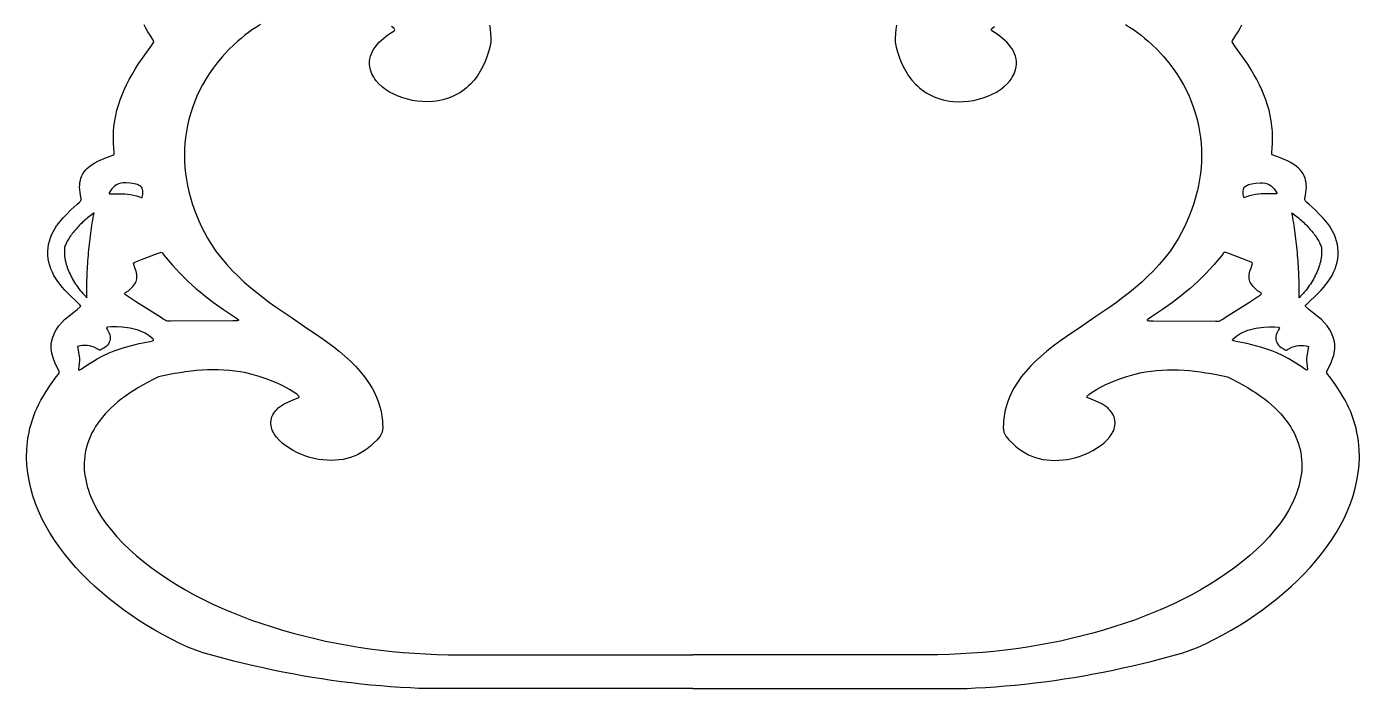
# Model space of a CAD drawing. Extents: x 75 to 4474, y 200 to 3053.
# Drawn here: x 2621 to 3451, y 233 to 646 of the extents above; entities that cross this region are included whole.
import ezdxf

# ---------------------------------------------------------------- set-up
doc = ezdxf.new("R2010")
doc.units = 0
doc.layers.add('LAYER_1', color=18, linetype='CONTINUOUS')

msp = doc.modelspace()

# ---------------------------------------------------------------- linework, layer by layer
at = {"layer": 'LAYER_1'}
for points in [[(3035.88, 233.46), (2864.94, 233.46), (2859.74, 233.71), (2853.57, 234.07), (2847.42, 234.49), (2841.27, 234.99), (2835.13, 235.54), (2829, 236.17), (2822.88, 236.87), (2816.76, 237.63), (2810.65, 238.46), (2804.54, 239.36), (2798.45, 240.32), (2792.35, 241.36), (2786.26, 242.46), (2780.18, 243.63), (2774.09, 244.87), (2768.01, 246.18), (2761.94, 247.56), (2755.86, 249.01), (2749.79, 250.53), (2742.94, 252.29), (2735.21, 254.37), (2731.34, 255.5), (2727.67, 256.67), (2724.3, 257.85), (2721.39, 259.05), (2716.11, 261.51), (2710.88, 264.11), (2705.7, 266.85), (2700.59, 269.72), (2695.55, 272.72), (2690.6, 275.85), (2685.74, 279.09), (2680.98, 282.46), (2676.33, 285.94), (2671.81, 289.52), (2667.41, 293.21), (2663.15, 297), (2659.04, 300.89), (2655.08, 304.87), (2651.29, 308.94), (2647.68, 313.09), (2644.25, 317.32), (2641.01, 321.62), (2637.98, 326), (2635.16, 330.44), (2632.56, 334.94), (2630.19, 339.51), (2628.06, 344.13), (2626.18, 348.79), (2624.56, 353.51), (2623.2, 358.27), (2622.12, 363.06), (2621.32, 367.89), (2620.82, 372.75), (2620.63, 377.63), (2620.75, 382.53), (2621.18, 387.45), (2621.6, 390.28), (2622.11, 393.03), (2622.7, 395.71), (2623.39, 398.34), (2624.18, 400.91), (2625.05, 403.43), (2626.02, 405.91), (2627.09, 408.36), (2628.25, 410.79), (2629.5, 413.19), (2630.85, 415.59), (2632.29, 417.99), (2635.46, 422.8), (2639.02, 427.69), (2640.43, 429.52), (2640.79, 430.11), (2640.95, 430.6), (2640.9, 431.1), (2640.67, 431.71), (2639.68, 433.62), (2638.21, 436.72), (2637.07, 439.67), (2636.64, 441.11), (2636.29, 442.53), (2636.05, 443.94), (2635.92, 445.35), (2635.89, 446.76), (2635.97, 448.17), (2636.18, 449.6), (2636.5, 451.05), (2636.96, 452.53), (2637.54, 454.03), (2638.26, 455.57), (2639.12, 457.16), (2640.76, 459.61), (2642.45, 461.68), (2644.21, 463.48), (2646.04, 465.1), (2650.01, 468.2), (2652.16, 469.87), (2654.44, 471.77), (2653.83, 472.63), (2653.22, 473.33), (2651.73, 474.75), (2647.96, 478.24), (2644.51, 481.78), (2642.92, 483.58), (2641.43, 485.4), (2640.05, 487.25), (2638.79, 489.14), (2637.65, 491.07), (2636.65, 493.05), (2635.78, 495.07), (2635.06, 497.15), (2634.5, 499.29), (2634.1, 501.49), (2633.86, 503.76), (2633.81, 506.11), (2633.97, 508.28), (2634.3, 510.4), (2634.79, 512.44), (2635.42, 514.43), (2636.2, 516.37), (2637.12, 518.25), (2638.15, 520.09), (2639.31, 521.88), (2640.58, 523.63), (2641.94, 525.35), (2643.4, 527.04), (2644.95, 528.71), (2648.26, 531.97), (2651.83, 535.19), (2653.66, 536.79), (2654.16, 537.32), (2654.45, 537.8), (2654.55, 538.32), (2654.51, 538.98), (2654.15, 541.05), (2653.73, 544.42), (2653.66, 546.01), (2653.69, 547.54), (2653.84, 549.02), (2654.1, 550.44), (2654.49, 551.81), (2655.01, 553.14), (2655.68, 554.42), (2656.49, 555.66), (2657.47, 556.86), (2658.62, 558.03), (2659.94, 559.16), (2661.45, 560.26), (2663.15, 561.33), (2665.06, 562.38), (2670.47, 564.54), (2674.97, 566.31), (2675.07, 566.96), (2675.07, 568.15), (2674.97, 570.14), (2674.73, 573.74), (2674.67, 577.27), (2674.78, 580.73), (2675.06, 584.13), (2675.5, 587.48), (2676.11, 590.79), (2676.87, 594.05), (2677.78, 597.28), (2678.85, 600.49), (2680.06, 603.68), (2681.42, 606.86), (2682.91, 610.03), (2684.54, 613.21), (2686.31, 616.4), (2688.2, 619.6), (2690.22, 622.83), (2695.46, 630.3), (2698.54, 634.7), (2699.9, 636.81), (2699.59, 637.51), (2698.87, 638.76), (2697.59, 640.83), (2696.22, 643.04), (2694.96, 645.22), (2693.81, 647.37)], [(2766.3, 647.57), (2763.8, 645.99), (2761.36, 644.34), (2758.98, 642.64), (2756.68, 640.89), (2754.44, 639.09), (2752.28, 637.26), (2750.19, 635.38), (2746.24, 631.55), (2742.63, 627.64), (2739.36, 623.7), (2736.83, 620.32), (2734.46, 616.89), (2732.28, 613.43), (2730.26, 609.92), (2728.42, 606.38), (2726.74, 602.81), (2725.23, 599.2), (2723.89, 595.57), (2722.71, 591.91), (2721.69, 588.23), (2720.84, 584.53), (2720.15, 580.82), (2719.61, 577.09), (2719.23, 573.35), (2719.01, 569.6), (2718.94, 565.85), (2719.03, 562.09), (2719.27, 558.34), (2719.65, 554.59), (2720.19, 550.84), (2720.87, 547.11), (2721.7, 543.38), (2722.68, 539.67), (2723.79, 535.98), (2725.05, 532.31), (2726.45, 528.66), (2727.98, 525.03), (2729.65, 521.44), (2731.46, 517.88), (2733.4, 514.35), (2735.48, 510.86), (2737.69, 507.41), (2738.37, 506.38), (2741.82, 501.97), (2745.34, 497.84), (2748.91, 493.95), (2752.56, 490.29), (2756.28, 486.81), (2760.08, 483.5), (2763.97, 480.31), (2767.93, 477.23), (2772, 474.22), (2776.15, 471.26), (2784.77, 465.35), (2793.82, 459.28), (2803.35, 452.8), (2807.49, 449.85), (2811.48, 446.88), (2815.29, 443.85), (2818.92, 440.78), (2822.34, 437.63), (2825.55, 434.42), (2828.53, 431.12), (2831.27, 427.73), (2833.74, 424.24), (2835.94, 420.64), (2836.93, 418.79), (2837.85, 416.92), (2838.69, 415.01), (2839.46, 413.06), (2840.14, 411.08), (2840.75, 409.07), (2841.27, 407.02), (2841.7, 404.92), (2842.05, 402.79), (2842.31, 400.62), (2842.48, 398.41), (2842.55, 396.15), (2842.45, 394.67), (2842.11, 393.29), (2841.57, 392.01), (2840.85, 390.79), (2839.98, 389.61), (2838.97, 388.46), (2836.66, 386.13), (2834.82, 384.45), (2832.92, 382.92), (2830.95, 381.54), (2828.92, 380.3), (2826.83, 379.21), (2824.68, 378.27), (2822.47, 377.48), (2820.19, 376.83), (2817.85, 376.32), (2815.45, 375.96), (2812.98, 375.75), (2810.45, 375.67), (2807.87, 375.74), (2805.21, 375.94), (2802.5, 376.29), (2799.73, 376.78), (2797.16, 377.44), (2794.55, 378.28), (2791.92, 379.29), (2789.33, 380.46), (2786.79, 381.78), (2784.36, 383.23), (2782.06, 384.81), (2779.93, 386.5), (2778.02, 388.3), (2776.34, 390.19), (2774.95, 392.16), (2774.37, 393.17), (2773.88, 394.2), (2773.47, 395.24), (2773.16, 396.3), (2772.94, 397.37), (2772.83, 398.45), (2772.82, 399.54), (2772.93, 400.64), (2773.15, 401.74), (2773.49, 402.85), (2774.01, 404), (2774.59, 405.05), (2775.22, 406), (2775.91, 406.88), (2776.65, 407.69), (2777.45, 408.43), (2779.2, 409.75), (2781.16, 410.91), (2783.33, 411.97), (2788.26, 414.07), (2789.8, 414.69), (2790.25, 414.9), (2790.48, 415.11), (2790.48, 415.35), (2790.25, 415.67), (2789.11, 416.7), (2787.73, 417.8), (2786.18, 418.89), (2784.47, 419.96), (2782.64, 421.01), (2780.68, 422.04), (2778.64, 423.03), (2774.34, 424.91), (2769.89, 426.61), (2765.46, 428.08), (2761.19, 429.31), (2757.25, 430.24), (2753.83, 430.86), (2750.41, 431.35), (2746.99, 431.72), (2743.57, 431.97), (2740.14, 432.11), (2736.72, 432.15), (2733.3, 432.08), (2729.88, 431.92), (2726.47, 431.66), (2723.07, 431.32), (2719.67, 430.89), (2716.29, 430.38), (2712.91, 429.81), (2709.56, 429.16), (2702.88, 427.69), (2699.52, 426.08), (2696.29, 424.44), (2693.21, 422.77), (2690.25, 421.08), (2687.44, 419.35), (2684.75, 417.6), (2682.2, 415.82), (2679.78, 414.02), (2677.48, 412.19), (2675.32, 410.34), (2673.28, 408.47), (2671.36, 406.58), (2669.57, 404.67), (2667.9, 402.73), (2666.35, 400.78), (2664.92, 398.81), (2663.6, 396.83), (2662.41, 394.82), (2661.32, 392.81), (2660.35, 390.78), (2659.5, 388.73), (2658.75, 386.68), (2658.11, 384.61), (2657.58, 382.54), (2657.15, 380.45), (2656.83, 378.36), (2656.62, 376.25), (2656.5, 374.15), (2656.49, 372.03), (2656.57, 369.92), (2656.76, 367.79), (2657.04, 365.67), (2657.41, 363.54), (2657.88, 361.42), (2658.44, 359.29), (2659.09, 357.16), (2659.82, 355.04), (2660.65, 352.92), (2662.56, 348.68), (2664.81, 344.48), (2667.37, 340.3), (2670.25, 336.16), (2673.43, 332.06), (2676.9, 328.01), (2680.64, 324.03), (2684.66, 320.11), (2688.92, 316.26), (2693.43, 312.5), (2698.17, 308.83), (2703.13, 305.25), (2708.3, 301.77), (2713.63, 298.43), (2719.1, 295.2), (2724.7, 292.1), (2730.43, 289.13), (2736.28, 286.28), (2742.25, 283.55), (2748.33, 280.94), (2754.51, 278.46), (2760.78, 276.1), (2767.15, 273.87), (2773.6, 271.75), (2780.13, 269.76), (2786.73, 267.89), (2793.39, 266.14), (2800.12, 264.52), (2806.9, 263.01), (2813.72, 261.63), (2820.59, 260.37), (2827.49, 259.23), (2834.42, 258.21), (2841.37, 257.31), (2848.34, 256.53), (2855.32, 255.87), (2862.3, 255.33), (2869.28, 254.91), (2876.26, 254.61), (2883.21, 254.43), (2890.15, 254.37), (2893.09, 254.4), (3035.88, 254.4)], [(2909.06, 647.18), (2909.44, 644.59), (2909.7, 641.94), (2909.87, 639.24), (2909.93, 636.5), (2909.26, 633.51), (2908.43, 630.47), (2907.43, 627.42), (2906.26, 624.38), (2904.89, 621.38), (2903.32, 618.46), (2901.54, 615.64), (2899.52, 612.94), (2897.27, 610.41), (2896.05, 609.21), (2894.77, 608.06), (2893.42, 606.97), (2892, 605.93), (2890.51, 604.96), (2888.95, 604.05), (2887.32, 603.21), (2885.61, 602.44), (2883.83, 601.75), (2881.97, 601.13), (2880.04, 600.6), (2878.02, 600.16), (2875.92, 599.81), (2873.74, 599.56), (2870.58, 599.41), (2867.4, 599.48), (2864.23, 599.76), (2861.09, 600.23), (2858.02, 600.9), (2855.02, 601.76), (2852.13, 602.8), (2849.38, 604.01), (2846.77, 605.4), (2844.34, 606.94), (2842.12, 608.64), (2840.12, 610.49), (2838.37, 612.49), (2837.6, 613.54), (2836.9, 614.62), (2836.27, 615.74), (2835.72, 616.89), (2835.25, 618.07), (2834.86, 619.28), (2834.46, 621.07), (2834.27, 622.81), (2834.29, 624.51), (2834.49, 626.15), (2834.87, 627.76), (2835.43, 629.32), (2836.14, 630.83), (2837.01, 632.3), (2838.01, 633.73), (2839.14, 635.11), (2840.4, 636.46), (2841.76, 637.76), (2843.22, 639.02), (2844.77, 640.24), (2846.4, 641.43), (2848.09, 642.57), (2849.59, 643.56), (2849.96, 643.9), (2850.08, 644.22), (2849.95, 644.57), (2849.56, 645.01), (2848.02, 646.39)], [(3305.46, 647.57), (3307.96, 645.99), (3310.4, 644.34), (3312.78, 642.64), (3315.08, 640.89), (3317.32, 639.09), (3319.48, 637.26), (3321.57, 635.38), (3325.52, 631.55), (3329.13, 627.64), (3332.4, 623.7), (3334.94, 620.32), (3337.3, 616.89), (3339.48, 613.43), (3341.5, 609.92), (3343.35, 606.38), (3345.02, 602.81), (3346.53, 599.2), (3347.87, 595.57), (3349.05, 591.91), (3350.07, 588.23), (3350.92, 584.53), (3351.62, 580.82), (3352.15, 577.09), (3352.53, 573.35), (3352.75, 569.6), (3352.82, 565.85), (3352.73, 562.09), (3352.49, 558.34), (3352.11, 554.59), (3351.57, 550.84), (3350.89, 547.11), (3350.06, 543.38), (3349.09, 539.67), (3347.97, 535.98), (3346.71, 532.31), (3345.31, 528.66), (3343.78, 525.03), (3342.11, 521.44), (3340.3, 517.88), (3338.36, 514.35), (3336.28, 510.86), (3334.08, 507.41), (3333.39, 506.38), (3329.94, 501.97), (3326.42, 497.84), (3322.85, 493.95), (3319.2, 490.29), (3315.48, 486.81), (3311.68, 483.5), (3307.8, 480.31), (3303.83, 477.23), (3299.77, 474.22), (3295.61, 471.26), (3286.99, 465.35), (3277.94, 459.28), (3268.41, 452.8), (3264.27, 449.85), (3260.28, 446.88), (3256.47, 443.85), (3252.84, 440.78), (3249.42, 437.63), (3246.21, 434.42), (3243.23, 431.12), (3240.49, 427.73), (3238.02, 424.24), (3235.82, 420.64), (3234.83, 418.79), (3233.91, 416.92), (3233.07, 415.01), (3232.3, 413.06), (3231.62, 411.08), (3231.02, 409.07), (3230.5, 407.02), (3230.06, 404.92), (3229.71, 402.79), (3229.45, 400.62), (3229.29, 398.41), (3229.21, 396.15), (3229.31, 394.67), (3229.65, 393.29), (3230.19, 392.01), (3230.91, 390.79), (3231.78, 389.61), (3232.79, 388.46), (3235.1, 386.13), (3236.94, 384.45), (3238.84, 382.92), (3240.81, 381.54), (3242.84, 380.3), (3244.93, 379.21), (3247.08, 378.27), (3249.3, 377.48), (3251.57, 376.83), (3253.91, 376.32), (3256.32, 375.96), (3258.78, 375.75), (3261.31, 375.67), (3263.9, 375.74), (3266.55, 375.94), (3269.26, 376.29), (3272.04, 376.78), (3274.6, 377.44), (3277.21, 378.28), (3279.84, 379.29), (3282.43, 380.46), (3284.97, 381.78), (3287.4, 383.23), (3289.7, 384.81), (3291.83, 386.5), (3293.74, 388.3), (3295.42, 390.19), (3296.81, 392.16), (3297.39, 393.17), (3297.88, 394.2), (3298.29, 395.24), (3298.6, 396.3), (3298.82, 397.37), (3298.93, 398.45), (3298.94, 399.54), (3298.83, 400.64), (3298.61, 401.74), (3298.27, 402.85), (3297.75, 404), (3297.17, 405.05), (3296.54, 406), (3295.85, 406.88), (3295.11, 407.69), (3294.32, 408.43), (3292.56, 409.75), (3290.6, 410.91), (3288.43, 411.97), (3283.5, 414.07), (3281.96, 414.69), (3281.51, 414.9), (3281.29, 415.11), (3281.28, 415.35), (3281.51, 415.67), (3282.65, 416.7), (3284.03, 417.8), (3285.58, 418.89), (3287.29, 419.96), (3289.13, 421.01), (3291.08, 422.04), (3293.12, 423.03), (3297.42, 424.91), (3301.87, 426.61), (3306.3, 428.08), (3310.57, 429.31), (3314.51, 430.24), (3317.93, 430.86), (3321.35, 431.35), (3324.77, 431.72), (3328.19, 431.97), (3331.62, 432.11), (3335.04, 432.15), (3338.46, 432.08), (3341.88, 431.92), (3345.29, 431.66), (3348.69, 431.32), (3352.09, 430.89), (3355.47, 430.38), (3358.85, 429.81), (3362.21, 429.16), (3368.88, 427.69), (3372.24, 426.08), (3375.47, 424.44), (3378.55, 422.77), (3381.51, 421.08), (3384.32, 419.35), (3387.01, 417.6), (3389.56, 415.82), (3391.98, 414.02), (3394.28, 412.19), (3396.44, 410.34), (3398.48, 408.47), (3400.4, 406.58), (3402.19, 404.67), (3403.86, 402.73), (3405.41, 400.78), (3406.84, 398.81), (3408.16, 396.83), (3409.35, 394.82), (3410.44, 392.81), (3411.41, 390.78), (3412.27, 388.73), (3413.01, 386.68), (3413.65, 384.61), (3414.18, 382.54), (3414.61, 380.45), (3414.93, 378.36), (3415.14, 376.25), (3415.26, 374.15), (3415.27, 372.03), (3415.19, 369.92), (3415, 367.79), (3414.73, 365.67), (3414.35, 363.54), (3413.88, 361.42), (3413.33, 359.29), (3412.68, 357.16), (3411.94, 355.04), (3411.11, 352.92), (3409.2, 348.68), (3406.95, 344.48), (3404.39, 340.3), (3401.51, 336.16), (3398.33, 332.06), (3394.86, 328.01), (3391.12, 324.03), (3387.11, 320.11), (3382.84, 316.26), (3378.33, 312.5), (3373.59, 308.83), (3368.63, 305.25), (3363.46, 301.77), (3358.13, 298.43), (3352.66, 295.2), (3347.06, 292.1), (3341.33, 289.13), (3335.48, 286.28), (3329.51, 283.55), (3323.43, 280.94), (3317.26, 278.46), (3310.98, 276.1), (3304.61, 273.87), (3298.16, 271.75), (3291.64, 269.76), (3285.04, 267.89), (3278.37, 266.14), (3271.64, 264.52), (3264.86, 263.01), (3258.04, 261.63), (3251.17, 260.37), (3244.27, 259.23), (3237.34, 258.21), (3230.39, 257.31), (3223.42, 256.53), (3216.44, 255.87), (3209.46, 255.33), (3202.48, 254.91), (3195.51, 254.61), (3188.55, 254.43), (3181.61, 254.37), (3178.67, 254.4), (3035.88, 254.4)], [(3035.88, 233.46), (3206.82, 233.46), (3212.02, 233.71), (3218.19, 234.07), (3224.34, 234.49), (3230.49, 234.99), (3236.63, 235.54), (3242.76, 236.17), (3248.88, 236.87), (3255, 237.63), (3261.11, 238.46), (3267.22, 239.36), (3273.32, 240.32), (3279.41, 241.36), (3285.5, 242.46), (3291.59, 243.63), (3297.67, 244.87), (3303.75, 246.18), (3309.82, 247.56), (3315.9, 249.01), (3321.97, 250.53), (3328.82, 252.29), (3336.56, 254.37), (3340.42, 255.5), (3344.1, 256.67), (3347.46, 257.85), (3350.37, 259.05), (3355.65, 261.51), (3360.88, 264.11), (3366.06, 266.85), (3371.17, 269.72), (3376.21, 272.72), (3381.16, 275.85), (3386.02, 279.09), (3390.78, 282.46), (3395.43, 285.94), (3399.96, 289.52), (3404.35, 293.21), (3408.61, 297), (3412.73, 300.89), (3416.68, 304.87), (3420.47, 308.94), (3424.08, 313.09), (3427.51, 317.32), (3430.75, 321.62), (3433.78, 326), (3436.6, 330.44), (3439.2, 334.94), (3441.57, 339.51), (3443.7, 344.13), (3445.58, 348.79), (3447.21, 353.51), (3448.56, 358.27), (3449.64, 363.06), (3450.44, 367.89), (3450.94, 372.75), (3451.13, 377.63), (3451.02, 382.53), (3450.58, 387.45), (3450.16, 390.28), (3449.66, 393.03), (3449.06, 395.71), (3448.37, 398.34), (3447.58, 400.91), (3446.71, 403.43), (3445.74, 405.91), (3444.67, 408.36), (3443.51, 410.79), (3442.26, 413.19), (3440.91, 415.59), (3439.47, 417.99), (3436.3, 422.8), (3432.74, 427.69), (3431.34, 429.52), (3430.97, 430.11), (3430.81, 430.6), (3430.86, 431.1), (3431.09, 431.71), (3432.08, 433.62), (3433.55, 436.72), (3434.69, 439.67), (3435.13, 441.11), (3435.47, 442.53), (3435.71, 443.94), (3435.84, 445.35), (3435.87, 446.76), (3435.79, 448.17), (3435.58, 449.6), (3435.26, 451.05), (3434.8, 452.53), (3434.22, 454.03), (3433.5, 455.57), (3432.64, 457.16), (3431, 459.61), (3429.31, 461.68), (3427.55, 463.48), (3425.72, 465.1), (3421.75, 468.2), (3419.6, 469.87), (3417.32, 471.77), (3417.94, 472.63), (3418.54, 473.33), (3420.03, 474.75), (3423.8, 478.24), (3427.25, 481.78), (3428.84, 483.58), (3430.33, 485.4), (3431.71, 487.25), (3432.97, 489.14), (3434.11, 491.07), (3435.11, 493.05), (3435.98, 495.07), (3436.7, 497.15), (3437.26, 499.29), (3437.67, 501.49), (3437.9, 503.76), (3437.95, 506.11), (3437.79, 508.28), (3437.46, 510.4), (3436.97, 512.44), (3436.34, 514.43), (3435.56, 516.37), (3434.65, 518.25), (3433.61, 520.09), (3432.45, 521.88), (3431.19, 523.63), (3429.82, 525.35), (3428.36, 527.04), (3426.81, 528.71), (3423.5, 531.97), (3419.94, 535.19), (3418.1, 536.79), (3417.6, 537.32), (3417.32, 537.8), (3417.21, 538.32), (3417.26, 538.98), (3417.61, 541.05), (3418.03, 544.42), (3418.1, 546.01), (3418.07, 547.54), (3417.92, 549.02), (3417.66, 550.44), (3417.28, 551.81), (3416.75, 553.14), (3416.09, 554.42), (3415.27, 555.66), (3414.29, 556.86), (3413.14, 558.03), (3411.82, 559.16), (3410.31, 560.26), (3408.61, 561.33), (3406.7, 562.38), (3401.29, 564.54), (3396.79, 566.31), (3396.69, 566.96), (3396.69, 568.15), (3396.79, 570.14), (3397.03, 573.74), (3397.09, 577.27), (3396.98, 580.73), (3396.7, 584.13), (3396.26, 587.48), (3395.65, 590.79), (3394.89, 594.05), (3393.98, 597.28), (3392.91, 600.49), (3391.7, 603.68), (3390.34, 606.86), (3388.85, 610.03), (3387.22, 613.21), (3385.45, 616.4), (3383.56, 619.6), (3381.54, 622.83), (3376.3, 630.3), (3373.22, 634.7), (3371.86, 636.81), (3372.17, 637.51), (3372.89, 638.76), (3374.17, 640.83), (3375.55, 643.04), (3376.81, 645.22), (3377.95, 647.37)], [(3162.7, 647.18), (3162.32, 644.59), (3162.06, 641.94), (3161.89, 639.24), (3161.83, 636.5), (3162.5, 633.51), (3163.33, 630.47), (3164.33, 627.42), (3165.5, 624.38), (3166.87, 621.38), (3168.44, 618.46), (3170.22, 615.64), (3172.24, 612.94), (3174.49, 610.41), (3175.71, 609.21), (3176.99, 608.06), (3178.35, 606.97), (3179.76, 605.93), (3181.25, 604.96), (3182.81, 604.05), (3184.44, 603.21), (3186.15, 602.44), (3187.93, 601.75), (3189.79, 601.13), (3191.72, 600.6), (3193.74, 600.16), (3195.84, 599.81), (3198.02, 599.56), (3201.18, 599.41), (3204.36, 599.48), (3207.53, 599.76), (3210.67, 600.23), (3213.74, 600.9), (3216.74, 601.76), (3219.63, 602.8), (3222.39, 604.01), (3224.99, 605.4), (3227.42, 606.94), (3229.64, 608.64), (3231.64, 610.49), (3233.39, 612.49), (3234.16, 613.54), (3234.87, 614.62), (3235.49, 615.74), (3236.04, 616.89), (3236.51, 618.07), (3236.9, 619.28), (3237.3, 621.07), (3237.49, 622.81), (3237.48, 624.51), (3237.27, 626.15), (3236.89, 627.76), (3236.33, 629.32), (3235.62, 630.83), (3234.76, 632.3), (3233.75, 633.73), (3232.62, 635.11), (3231.37, 636.46), (3230, 637.76), (3228.54, 639.02), (3226.99, 640.24), (3225.37, 641.43), (3223.67, 642.57), (3222.17, 643.56), (3221.8, 643.9), (3221.68, 644.22), (3221.81, 644.57), (3222.2, 645.01), (3223.74, 646.39)]]:
    msp.add_lwpolyline(points, dxfattribs=at)
for points in [[(2692.91, 540.43), (2693.07, 541.69), (2693.12, 542.81), (2693.06, 543.79), (2692.89, 544.64), (2692.62, 545.38), (2692.23, 546.01), (2691.74, 546.55), (2691.14, 547), (2690.43, 547.38), (2689.62, 547.69), (2688.69, 547.95), (2687.66, 548.16), (2685.27, 548.49), (2682.45, 548.76), (2680.77, 548.79), (2679.25, 548.6), (2677.87, 548.2), (2676.62, 547.61), (2675.51, 546.86), (2674.51, 545.97), (2673.63, 544.96), (2672.84, 543.86), (2672.07, 542.48), (2672.04, 542.14), (2672.25, 541.96), (2672.72, 541.9), (2673.46, 541.92), (2675.74, 542.01), (2679.82, 541.98), (2681.71, 541.87), (2683.55, 541.7), (2685.36, 541.43), (2687.2, 541.07), (2689.08, 540.6), (2691.05, 540), (2691.9, 539.64), (2692.56, 539.69)], [(3378.85, 540.43), (3378.69, 541.69), (3378.64, 542.81), (3378.7, 543.79), (3378.87, 544.64), (3379.14, 545.38), (3379.53, 546.01), (3380.02, 546.55), (3380.62, 547), (3381.33, 547.38), (3382.14, 547.69), (3383.07, 547.95), (3384.1, 548.16), (3386.49, 548.49), (3389.31, 548.76), (3390.99, 548.79), (3392.51, 548.6), (3393.89, 548.2), (3395.14, 547.61), (3396.25, 546.86), (3397.25, 545.97), (3398.14, 544.96), (3398.92, 543.86), (3399.69, 542.48), (3399.73, 542.14), (3399.51, 541.96), (3399.04, 541.9), (3398.31, 541.92), (3396.02, 542.01), (3391.94, 541.98), (3390.05, 541.87), (3388.21, 541.7), (3386.4, 541.43), (3384.56, 541.07), (3382.68, 540.6), (3380.71, 540), (3379.86, 539.64), (3379.2, 539.69)], [(2662.65, 530.04), (2661.81, 529.43), (2660.97, 528.8), (2660.14, 528.17), (2659.33, 527.52), (2658.53, 526.87), (2657.74, 526.21), (2656.97, 525.54), (2656.21, 524.86), (2655.47, 524.17), (2654.75, 523.48), (2654.04, 522.79), (2653.35, 522.09), (2652.67, 521.39), (2652.02, 520.69), (2651.39, 519.98), (2650.77, 519.28), (2650.18, 518.57), (2649.61, 517.86), (2649.06, 517.16), (2648.53, 516.46), (2648.03, 515.76), (2647.55, 515.07), (2647.1, 514.38), (2646.68, 513.69), (2646.28, 513.01), (2645.9, 512.34), (2645.56, 511.68), (2645.24, 511.03), (2644.95, 510.38), (2644.69, 509.75), (2644.47, 509.12), (2644.27, 508.51), (2644.22, 508.07), (2644.18, 507.62), (2644.14, 507.17), (2644.12, 506.71), (2644.11, 506.25), (2644.11, 505.79), (2644.11, 505.32), (2644.13, 504.85), (2644.15, 504.37), (2644.19, 503.89), (2644.23, 503.41), (2644.28, 502.93), (2644.35, 502.44), (2644.42, 501.95), (2644.5, 501.46), (2644.59, 500.96), (2644.69, 500.46), (2644.79, 499.96), (2644.91, 499.46), (2645.03, 498.96), (2645.17, 498.45), (2645.31, 497.94), (2645.46, 497.44), (2645.62, 496.93), (2645.78, 496.42), (2645.96, 495.9), (2646.34, 494.88), (2646.74, 493.85), (2647.18, 492.82), (2647.66, 491.79), (2648.16, 490.76), (2648.69, 489.73), (2649.26, 488.71), (2649.85, 487.69), (2650.47, 486.68), (2651.12, 485.67), (2651.8, 484.68), (2652.5, 483.69), (2653.24, 482.71), (2654, 481.74), (2654.78, 480.79), (2655.59, 479.85), (2656.43, 478.93), (2657.29, 478.02), (2658.17, 477.12), (2658.14, 478.63), (2658.11, 480.16), (2658.1, 481.72), (2658.11, 483.3), (2658.12, 484.91), (2658.15, 486.54), (2658.19, 488.19), (2658.24, 489.86), (2658.3, 491.54), (2658.38, 493.23), (2658.47, 494.94), (2658.56, 496.66), (2658.67, 498.38), (2658.79, 500.11), (2658.93, 501.84), (2659.07, 503.58), (2659.22, 505.32), (2659.38, 507.05), (2659.56, 508.78), (2659.74, 510.51), (2659.93, 512.22), (2660.13, 513.93), (2660.35, 515.62), (2660.57, 517.31), (2660.8, 518.97), (2661.04, 520.62), (2661.29, 522.25), (2661.54, 523.86), (2661.81, 525.44), (2662.08, 527), (2662.36, 528.53)], [(3409.11, 530.04), (3409.95, 529.43), (3410.79, 528.8), (3411.62, 528.17), (3412.43, 527.52), (3413.23, 526.87), (3414.02, 526.21), (3414.79, 525.54), (3415.55, 524.86), (3416.29, 524.17), (3417.02, 523.48), (3417.72, 522.79), (3418.42, 522.09), (3419.09, 521.39), (3419.74, 520.69), (3420.38, 519.98), (3420.99, 519.28), (3421.58, 518.57), (3422.15, 517.86), (3422.7, 517.16), (3423.23, 516.46), (3423.73, 515.76), (3424.21, 515.07), (3424.66, 514.38), (3425.09, 513.69), (3425.49, 513.01), (3425.86, 512.34), (3426.2, 511.68), (3426.52, 511.03), (3426.81, 510.38), (3427.07, 509.75), (3427.29, 509.12), (3427.49, 508.51), (3427.54, 508.07), (3427.59, 507.62), (3427.62, 507.17), (3427.64, 506.71), (3427.65, 506.25), (3427.66, 505.79), (3427.65, 505.32), (3427.63, 504.85), (3427.61, 504.37), (3427.57, 503.89), (3427.53, 503.41), (3427.48, 502.93), (3427.41, 502.44), (3427.34, 501.95), (3427.26, 501.46), (3427.17, 500.96), (3427.07, 500.46), (3426.97, 499.96), (3426.85, 499.46), (3426.73, 498.96), (3426.59, 498.45), (3426.45, 497.94), (3426.3, 497.44), (3426.14, 496.93), (3425.98, 496.42), (3425.8, 495.9), (3425.43, 494.88), (3425.02, 493.85), (3424.58, 492.82), (3424.1, 491.79), (3423.6, 490.76), (3423.07, 489.73), (3422.51, 488.71), (3421.91, 487.69), (3421.29, 486.68), (3420.64, 485.67), (3419.96, 484.68), (3419.26, 483.69), (3418.52, 482.71), (3417.76, 481.74), (3416.98, 480.79), (3416.17, 479.85), (3415.33, 478.93), (3414.47, 478.02), (3413.59, 477.12), (3413.63, 478.63), (3413.65, 480.16), (3413.66, 481.72), (3413.66, 483.3), (3413.64, 484.91), (3413.61, 486.54), (3413.57, 488.19), (3413.52, 489.86), (3413.46, 491.54), (3413.38, 493.23), (3413.29, 494.94), (3413.2, 496.66), (3413.09, 498.38), (3412.97, 500.11), (3412.84, 501.84), (3412.69, 503.58), (3412.54, 505.32), (3412.38, 507.05), (3412.21, 508.78), (3412.02, 510.51), (3411.83, 512.22), (3411.63, 513.93), (3411.42, 515.62), (3411.19, 517.31), (3410.96, 518.97), (3410.72, 520.62), (3410.48, 522.25), (3410.22, 523.86), (3409.95, 525.44), (3409.68, 527), (3409.4, 528.53)], [(2750.19, 465.26), (2752.26, 463.86), (2752.75, 463.41), (2752.85, 463.24), (2752.85, 463.1), (2752.75, 462.99), (2752.54, 462.9), (2751.81, 462.78), (2749.03, 462.69), (2710.27, 462.46), (2709.18, 462.48), (2708.32, 462.59), (2707.61, 462.77), (2706.99, 463.04), (2705.75, 463.83), (2704.07, 464.97), (2694.04, 471.27), (2689.01, 474.43), (2684.11, 477.6), (2682.21, 478.89), (2681.78, 479.28), (2681.67, 479.61), (2681.85, 479.93), (2682.32, 480.31), (2684.01, 481.52), (2685.97, 483.24), (2686.77, 484.07), (2687.46, 484.89), (2688.04, 485.7), (2688.51, 486.51), (2688.87, 487.32), (2689.14, 488.15), (2689.31, 488.99), (2689.38, 489.85), (2689.37, 490.74), (2689.27, 491.66), (2688.82, 493.62), (2688.07, 495.79), (2687.32, 497.84), (2687.27, 498.48), (2687.35, 498.73), (2687.51, 498.96), (2688.07, 499.37), (2689.01, 499.78), (2692.17, 500.94), (2702.58, 504.95), (2704.08, 505.44), (2704.54, 505.48), (2704.89, 505.38), (2705.2, 505.15), (2705.52, 504.76), (2706.42, 503.57), (2711.32, 497.75), (2713.74, 495.04), (2716.16, 492.45), (2718.6, 489.95), (2721.06, 487.55), (2723.56, 485.21), (2726.11, 482.94), (2728.74, 480.71), (2731.44, 478.52), (2737.16, 474.17), (2743.37, 469.79)], [(3321.58, 465.26), (3319.5, 463.86), (3319.01, 463.41), (3318.91, 463.24), (3318.91, 463.1), (3319.01, 462.99), (3319.22, 462.9), (3319.95, 462.78), (3322.74, 462.69), (3361.49, 462.46), (3362.58, 462.48), (3363.44, 462.59), (3364.15, 462.77), (3364.77, 463.04), (3366.01, 463.83), (3367.69, 464.97), (3377.72, 471.27), (3382.75, 474.43), (3387.65, 477.6), (3389.55, 478.89), (3389.98, 479.28), (3390.1, 479.61), (3389.91, 479.93), (3389.44, 480.31), (3387.75, 481.52), (3385.79, 483.24), (3384.99, 484.07), (3384.3, 484.89), (3383.72, 485.7), (3383.25, 486.51), (3382.89, 487.32), (3382.62, 488.15), (3382.46, 488.99), (3382.38, 489.85), (3382.39, 490.74), (3382.5, 491.66), (3382.94, 493.62), (3383.69, 495.79), (3384.44, 497.84), (3384.49, 498.48), (3384.41, 498.73), (3384.25, 498.96), (3383.69, 499.37), (3382.75, 499.78), (3379.59, 500.94), (3369.18, 504.95), (3367.68, 505.44), (3367.22, 505.48), (3366.87, 505.38), (3366.56, 505.15), (3366.24, 504.76), (3365.34, 503.57), (3360.44, 497.75), (3358.02, 495.04), (3355.6, 492.45), (3353.17, 489.95), (3350.71, 487.55), (3348.2, 485.21), (3345.65, 482.94), (3343.02, 480.71), (3340.32, 478.52), (3334.6, 474.17), (3328.39, 469.79)], [(2697.34, 449.91), (2699.08, 450.29), (2699.53, 450.47), (2699.73, 450.69), (2699.68, 450.96), (2699.39, 451.32), (2698.19, 452.42), (2697.03, 453.36), (2695.78, 454.22), (2694.45, 454.99), (2693.04, 455.69), (2691.57, 456.31), (2690.05, 456.86), (2688.48, 457.34), (2686.87, 457.75), (2685.22, 458.1), (2683.55, 458.38), (2680.18, 458.77), (2676.82, 458.94), (2673.52, 458.9), (2671.08, 458.7), (2670.59, 458.53), (2670.49, 458.42), (2670.47, 458.26), (2670.64, 457.83), (2671.01, 457.19), (2671.51, 456.28), (2672.05, 455.06), (2672.38, 454.05), (2672.58, 453.07), (2672.65, 452.11), (2672.59, 451.17), (2672.4, 450.24), (2672.08, 449.31), (2671.63, 448.38), (2671.04, 447.44), (2670.67, 447.04), (2670.25, 446.71), (2669.28, 446.14), (2668.15, 445.54), (2666.89, 444.68), (2666.35, 444.33), (2666.16, 444.33), (2665.97, 444.43), (2665.38, 444.87), (2664.22, 445.56), (2662.78, 446.21), (2661.34, 446.73), (2659.88, 447.11), (2658.41, 447.34), (2656.92, 447.41), (2655.41, 447.33), (2653.87, 447.08), (2652.29, 446.66), (2653.35, 440.64), (2653.47, 439.39), (2653.5, 438.01), (2653.42, 436.37), (2653.24, 434.36), (2653.03, 432.39), (2653.09, 431.96), (2653.19, 431.87), (2653.35, 431.86), (2653.85, 432.1), (2654.68, 432.65), (2657.54, 434.62), (2661.16, 437), (2664.51, 439.03), (2668.03, 440.91), (2672.15, 442.81), (2675.18, 444.02), (2678.23, 445.12), (2681.32, 446.1), (2684.44, 447), (2687.6, 447.81), (2690.8, 448.56)], [(3374.42, 449.91), (3372.68, 450.29), (3372.23, 450.47), (3372.04, 450.69), (3372.09, 450.96), (3372.37, 451.32), (3373.57, 452.42), (3374.73, 453.36), (3375.98, 454.22), (3377.32, 454.99), (3378.72, 455.69), (3380.19, 456.31), (3381.71, 456.86), (3383.28, 457.34), (3384.9, 457.75), (3386.54, 458.1), (3388.21, 458.38), (3391.58, 458.77), (3394.95, 458.94), (3398.24, 458.9), (3400.68, 458.7), (3401.17, 458.53), (3401.27, 458.42), (3401.29, 458.26), (3401.12, 457.83), (3400.75, 457.19), (3400.25, 456.28), (3399.71, 455.06), (3399.38, 454.05), (3399.18, 453.07), (3399.11, 452.11), (3399.17, 451.17), (3399.36, 450.24), (3399.68, 449.31), (3400.14, 448.38), (3400.73, 447.44), (3401.09, 447.04), (3401.51, 446.71), (3402.48, 446.14), (3403.61, 445.54), (3404.87, 444.68), (3405.41, 444.33), (3405.6, 444.33), (3405.79, 444.43), (3406.38, 444.87), (3407.54, 445.56), (3408.98, 446.21), (3410.42, 446.73), (3411.88, 447.11), (3413.35, 447.34), (3414.84, 447.41), (3416.35, 447.33), (3417.9, 447.08), (3419.48, 446.66), (3418.41, 440.64), (3418.29, 439.39), (3418.27, 438.01), (3418.34, 436.37), (3418.52, 434.36), (3418.73, 432.39), (3418.67, 431.96), (3418.57, 431.87), (3418.42, 431.86), (3417.91, 432.1), (3417.08, 432.65), (3414.22, 434.62), (3410.6, 437), (3407.25, 439.03), (3403.73, 440.91), (3399.61, 442.81), (3396.58, 444.02), (3393.53, 445.12), (3390.44, 446.1), (3387.32, 447), (3384.16, 447.81), (3380.96, 448.56)]]:
    msp.add_lwpolyline(points, close=True, dxfattribs=at)

doc.saveas('drawing.dxf')
